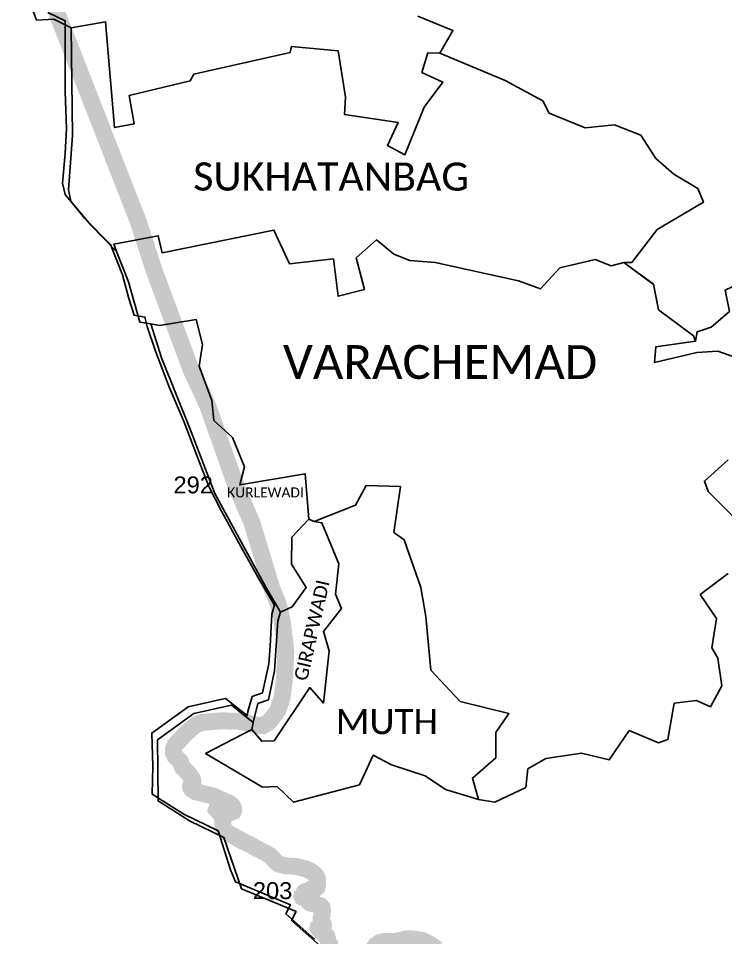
# Model space of a CAD drawing. Header units: metres. Extents: x 0 to 561379, y 0 to 4092696.
# Drawn here: x 353528 to 355617, y 1748571 to 1751287 of the extents above; entities that cross this region are included whole.
import ezdxf

# ---------------------------------------------------------------- set-up
doc = ezdxf.new("R2010")
doc.units = ezdxf.units.M
for name, color, linetype in [('ARTIFICIALLY PROTECTED', 10, 'Continuous'), ('COASTLINE', 5, 'Continuous'), ('DISTRICT BOUNDRY', 86, 'Continuous'), ('VILLAGE BOUNDRY', 32, 'Continuous'), ('VILLAGE NAME', 1, 'Continuous')]:
    doc.layers.add(name, color=color, linetype=linetype)
doc.styles.get("Standard").update_dxf_attribs({"font": 'arial.ttf'})

msp = doc.modelspace()

# ---------------------------------------------------------------- linework, layer by layer
at = {"layer": 'ARTIFICIALLY PROTECTED', "const_width": 50, "flags": 128}
msp.add_lwpolyline([(353975.9491810075, 1750416.852135675), (354038.1711986474, 1750249.482257186), (354087.0558154019, 1750143.921003549), (354171.99629605, 1749903.412890835), (354217.7208815012, 1749798.595015287), (354250.9255659538, 1749688.88492941), (354276.0307350794, 1749605.936083302), (354277.6894187347, 1749601.845504773)], dxfattribs=at)
at = {"layer": 'ARTIFICIALLY PROTECTED', "flags": 128}
msp.add_lwpolyline([(354193.1592246044, 1749207.00304273, 50, 50, 0), (354180.784779284, 1749209.805235052, 50, 50, 0), (354128.4419649606, 1749211.634631298, 50, 50, 0), (354071.1209248513, 1749206.739290957, 50, 50, 0), (354051.7772632425, 1749199.068150747, 50, 50, 0), (354021.6652430761, 1749172.959147257, 50, 50, 0), (353999.8984416879, 1749149.5696034, 50, 50, 0), (353990.9133486354, 1749139.91466034, 50, 50, 0), (353986.4727134152, 1749128.453492323, 50, 50, 0), (353986.4727134152, 1749117.212572281, 50, 50, 0), (353990.6442863887, 1749107.421369929, 50, 50, 0), (354001.7100962363, 1749096.724028812, 50, 50, 0), (354006.7885328996, 1749090.740487281, 50, 50, 0), (354009.5101603849, 1749083.669787901, 50, 50, 0), (354013.6939446974, 1749072.800452803, 50, 50, 0), (354019.3322714578, 1749068.343157548, 50, 50, 0), (354032.7548904837, 1749054.019174694, 50, 50, 0), (354041.824563798, 1749040.964933783, 50, 50, 0), (354043.4569184398, 1749034.074731819, 50, 50, 0), (354043.9854904189, 1749028.092755296, 50, 50, 0), (354043.1159376923, 1749023.744645561, 50, 50, 0), (354041.9924631325, 1749022.341878066, 50, 50, 0), (354038.698734211, 1749021.812905868, 50, 50, 0), (354037.9079490734, 1749020.951108953, 50, 50, 0), (354037.1182003514, 1749018.366239879, 50, 50, 0), (354037.54934926, 1749013.770337449, 50, 50, 0), (354040.4948425248, 1749009.246425317, 50, 50, 0), (354051.6093639079, 1749001.774040934, 50, 50, 0), (354075.5174000197, 1748995.891703158, 50, 50, 0), (354105.6993610882, 1748988.465727685, 50, 50, 0), (354132.3440698662, 1748976.406328857, 50, 50, 0), (354152.1004256942, 1748967.464599514, 50, 50, 0), (354160.1148270892, 1748960.413527402, 50, 50, 0), (354163.7930662152, 1748953.979263999, 50, 50, 0), (354164.3444393386, 1748947.361894836, 50, 50, 0), (354162.6892835528, 1748943.317396363, 50, 50, 0), (354157.5393342098, 1748941.111780531, 50, 50, 0), (354140.2529576574, 1748943.501545462, 50, 50, 0), (354128.0802559002, 1748946.237698498, 50, 50, 0), (354117.872598207, 1748949.729749675, 50, 50, 0), (354114.7871888303, 1748950.273850269, 50, 50, 0), (354113.6989524024, 1748949.91076876, 50, 50, 0), (354113.3807727992, 1748949.004108326, 50, 50, 0), (354114.6058160923, 1748947.371284875, 50, 50, 0), (354121.6834985359, 1748941.294886292, 50, 50, 0), (354125.7669761795, 1748935.944129058, 50, 50, 0), (354129.4016858483, 1748929.040363705, 50, 50, 0), (354132.0735653827, 1748918.128095028, 50, 50, 0), (354132.3057224873, 1748903.965829513, 50, 50, 0), (354134.5122513966, 1748894.446938292, 50, 50, 0), (354141.9454244067, 1748882.838241722, 50, 50, 0), (354166.0099592811, 1748869.559683212, 50, 50, 0), (354179.5602800879, 1748862.082757994, 50, 50, 0), (354186.7953468856, 1748858.09052385, 50, 50, 0), (354191.2501093561, 1748855.632432537, 50, 50, 0), (354208.6325527052, 1748847.619335377, 50, 50, 0), (354233.718993406, 1748833.573402012, 50, 50, 0), (354261.8929163152, 1748819.468520069, 50, 50, 0), (354273.2748329348, 1748811.458295117, 50, 50, 0), (354280.1265767675, 1748804.725637141, 50, 50, 0), (354287.5597497776, 1748795.554699033, 50, 50, 0), (354298.012001563, 1748787.893470532, 50, 50, 0), (354320.3104841776, 1748782.437336194, 50, 50, 0), (354325.8366523997, 1748782.474374681, 50, 50, 0), (354331.8794664309, 1748782.514875925, 50, 50, 0), (354344.7190303867, 1748781.303277263, 50, 50, 0)], format="xyseb", dxfattribs=at)
at = {"layer": 'COASTLINE', "const_width": 50, "flags": 128}
for points in [[(353636.5072787923, 1751317.296627595), (353714.8696293379, 1751116.544896747), (353799.1297221117, 1750900.684099464), (353847.7016101439, 1750776.250739245), (353882.2898260608, 1750687.641296523), (353929.1002857352, 1750542.870130694), (354038.1711986474, 1750249.482257186), (354087.0558154019, 1750143.921003549), (354171.99629605, 1749903.412890835), (354217.7208815012, 1749798.595015287), (354250.9255659538, 1749688.88492941), (354276.0307350794, 1749605.936083302), (354296.1941285207, 1749556.209938107), (354307.723216162, 1749505.503727409), (354318.3309302944, 1749416.076125811), (354314.2028867781, 1749332.815171505), (354306.8236073818, 1749278.420762147), (354294.3721098159, 1749241.082836997), (354268.5467047598, 1749207.892700749), (354251.0219526088, 1749197.290825029), (354228.7524896324, 1749198.942950227), (354205.5336699248, 1749204.200850409), (354180.784779284, 1749209.805235052), (354128.4419649606, 1749211.634631298), (354071.1209248513, 1749206.739290957), (354051.7772632425, 1749199.068150747), (354021.6652430761, 1749172.959147257), (353999.8984416879, 1749149.5696034), (353990.9133486354, 1749139.91466034), (353986.4727134152, 1749128.453492323), (353986.4727134152, 1749117.212572281), (353990.6442863887, 1749107.421369929), (354001.7100962363, 1749096.724028812), (354006.7885328996, 1749090.740487281), (354009.5101603849, 1749083.669787901), (354013.6939446974, 1749072.800452803), (354019.3322714578, 1749068.343157548), (354032.7548904837, 1749054.019174694), (354041.824563798, 1749040.964933783), (354043.4569184398, 1749034.074731819), (354043.9854904189, 1749028.092755296), (354043.1159376923, 1749023.744645561), (354041.9924631325, 1749022.341878066), (354038.698734211, 1749021.812905868), (354037.9079490734, 1749020.951108953), (354037.1182003514, 1749018.366239879), (354037.54934926, 1749013.770337449), (354040.4948425248, 1749009.246425317), (354051.6093639079, 1749001.774040934), (354075.5174000197, 1748995.891703158), (354105.6993610882, 1748988.465727685), (354132.3440698662, 1748976.406328857), (354152.1004256942, 1748967.464599514), (354160.1148270892, 1748960.413527402), (354163.7930662152, 1748953.979263999), (354164.3444393386, 1748947.361894836), (354162.6892835528, 1748943.317396363), (354157.5393342098, 1748941.111780531), (354140.2529576574, 1748943.501545462), (354128.0802559002, 1748946.237698498), (354117.872598207, 1748949.729749675), (354114.7871888303, 1748950.273850269), (354113.6989524024, 1748949.91076876), (354113.3807727992, 1748949.004108326), (354114.6058160923, 1748947.371284875), (354121.6834985359, 1748941.294886292), (354125.7669761795, 1748935.944129058), (354129.4016858483, 1748929.040363705), (354132.0735653827, 1748918.128095028), (354132.3057224873, 1748903.965829513), (354134.5122513966, 1748894.446938292), (354141.9454244067, 1748882.838241722), (354166.0099592811, 1748869.559683212), (354179.5602800879, 1748862.082757994), (354186.7953468856, 1748858.09052385), (354191.2501093561, 1748855.632432537), (354208.6325527052, 1748847.619335377), (354233.718993406, 1748833.573402012), (354261.8929163152, 1748819.468520069), (354273.2748329348, 1748811.458295117), (354280.1265767675, 1748804.725637141), (354287.5597497776, 1748795.554699033), (354298.012001563, 1748787.893470532), (354320.3104841776, 1748782.437336194), (354325.8366523997, 1748782.474374681), (354331.8794664309, 1748782.514875925), (354349.5291140573, 1748780.849376262), (354380.4215552047, 1748772.955483461), (354392.848178795, 1748766.570778597), (354402.4878807144, 1748759.489645839), (354408.2949175767, 1748752.524845232), (354411.7793469771, 1748743.934524537), (354412.1275826338, 1748736.040631735), (354412.5187333755, 1748727.173929073), (354410.5014464859, 1748719.440607758), (354407.2771574128, 1748716.365891648), (354402.515863937, 1748716.133749016), (354397.094373695, 1748716.102970555), (354394.0348747093, 1748715.15666329), (354391.0489612345, 1748713.045469517), (354387.9894622487, 1748709.696355601), (354385.5310360832, 1748707.005212599), (354382.5265153809, 1748705.837571233), (354378.5642983678, 1748705.654987141), (354375.3213538129, 1748706.613814458), (354374.2030613312, 1748706.329504944), (354372.9707631287, 1748705.356070899), (354372.2266166952, 1748703.12228495), (354371.759193239, 1748698.854512216), (354370.5217129583, 1748696.746448457), (354367.8166681234, 1748695.234652175), (354366.1453853176, 1748694.300605131), (354365.5707554195, 1748693.814147939), (354365.3417075618, 1748692.760376893), (354366.0288511346, 1748691.385779515), (354368.8251005464, 1748690.011182136), (354376.1598140702, 1748688.40757214), (354379.9644959052, 1748686.620334713), (354382.8270759181, 1748683.246702361), (354386.7146710047, 1748676.062279175), (354390.234338537, 1748672.909834409), (354397.7887721776, 1748670.784033909), (354413.6314217357, 1748667.265377621), (354421.1122698653, 1748664.772322262), (354424.9335343507, 1748660.260930182), (354426.6228918528, 1748651.440031862), (354426.0601181574, 1748638.866247948), (354422.8679579689, 1748629.670269736), (354422.2305623469, 1748626.373322703), (354423.043112213, 1748621.132115924), (354426.5876537209, 1748615.300380025), (354428.1222736085, 1748612.775512459), (354429.4875446972, 1748607.648541562), (354428.6749948311, 1748603.81010228), (354425.5730028038, 1748601.300353518), (354422.5445962876, 1748600.857456677), (354417.7905577213, 1748601.302440193), (354415.6418666526, 1748601.503560165), (354413.9496013389, 1748600.343091206), (354413.7288448063, 1748598.34979459), (354415.2057371013, 1748595.618858243), (354421.9994416579, 1748588.458431822), (354428.9413536519, 1748583.512489604), (354435.9191337779, 1748578.54099222), (354439.2806361322, 1748574.654552797), (354440.412402017, 1748571.278833769), (354443.1454300745, 1748560.132335786), (354447.0589355521, 1748551.643218844), (354454.8869829231, 1748540.865540727)], [(354577.1094071734, 1748537.799692987), (354585.0504238498, 1748549.138165102), (354595.2591179588, 1748556.130092489), (354611.1401148957, 1748559.34252917), (354623.4288952052, 1748559.153685053), (354639.5810014009, 1748558.905472442), (354658.5084555607, 1748563.373464253), (354673.986100778, 1748567.027098361), (354690.6477047298, 1748567.341799076), (354722.0314068931, 1748562.428721995), (354746.7975951596, 1748550.334351739), (354765.2043370248, 1748536.500215921)]]:
    msp.add_lwpolyline(points, dxfattribs=at)
at = {"layer": 'DISTRICT BOUNDRY'}
msp.add_polyline3d([(353614.8793886621, 1751305.239018093, 0), (353666.5373316421, 1751280.065817156, 0), (353666.1834903425, 1751183.092471436, 0), (353666.1113396647, 1751164.37597158, 0), (353666.9064889658, 1751070.335088436, 0), (353670.4320779004, 1750961.931467644, 0), (353666.3518207299, 1750887.905277836, 0), (353658.9708753898, 1750800.725805577, 0), (353666.0133431359, 1750767.452701787, 0), (353724.2790714633, 1750696.316358163, 0), (353800.7746607359, 1750619.068712645, 0), (353835.6207670239, 1750529.093593418, 0), (353854.5071392674, 1750459.670474955, 0), (353869.8690556427, 1750410.258429613, 0), (353902.0076389501, 1750404.47883105, 0), (353909.0076322181, 1750376.954553022, 0), (353933.3092736802, 1750304.051031224, 0), (353974.9234296617, 1750195.470009784, 0), (354018.1984834698, 1750093.80971162, 0), (354055.699350269, 1749995.548675051, 0), (354090.8277574113, 1749903.608364932, 0), (354128.6351895112, 1749830.689517473, 0), (354185.7197259216, 1749726.861039607, 0), (354241.6315040918, 1749626.458449911, 0), (354285.1845499899, 1749553.030699766, 0), (354277.2563175696, 1749526.930639903, 0), (354272.3706320102, 1749431.917995072, 0), (354267.8695960601, 1749379.448275679, 0), (354249.3285215296, 1749293.745397421, 0), (354218.7636761502, 1749282.902146338, 0), (354206.4951503524, 1749239.249828763, 0), (354204.5756031056, 1749226.656252327, 0), (354204.3711924732, 1749226.810608094, 0), (354140.3858791651, 1749277.553298139, 0), (354139.5451329314, 1749277.373749965, 0), (354029.5033296889, 1749253.048196039, 0), (353922.3462577758, 1749175.259535778, 0), (353925.0737048915, 1749077.834360407, 0), (353923.8360373165, 1748994.838669598, 0), (354016.590761723, 1748935.738434644, 0), (354117.9859987113, 1748886.653692244, 0), (354155.2860847921, 1748770.848753431, 0), (354169.974373861, 1748735.178781425, 0), (354331.6904222684, 1748667.608263318, 0), (354318.2292375536, 1748641.473248737, 0), (354402.9030496145, 1748566.020372441, 0)], dxfattribs=at)
at = {"layer": 'VILLAGE BOUNDRY'}
for points in [[(354708.7166474095, 1751294.466454826, 0), (354811.7438886156, 1751251.639389243, 0), (354773.0144328879, 1751184.632108368, 0), (354737.7797386092, 1751185.490752688, 0), (354720.246244428, 1751127.649646721, 0), (354782.2098933894, 1751098.794915866, 0), (354727.3833606766, 1751024.676688581, 0), (354670.2271881901, 1750884.642014588, 0), (354618.5264550442, 1750911.674287526, 0), (354649.8687763395, 1750980.223368268, 0), (354491.6661283113, 1751002.952236341, 0), (354494.4617348094, 1751055.008971301, 0), (354473.2757898149, 1751191.427566606, 0), (354334.7291528878, 1751204.44380729, 0), (354330.8645188279, 1751186.850877611, 0), (354046.7768934844, 1751122.681340792, 0), (354036.1324939114, 1751102.577460516, 0), (353855.6713847638, 1751059.854783896, 0), (353870.7752613865, 1750976.331263049, 0), (353812.4442468811, 1750964.816958834, 0), (353785.931265517, 1751277.365185424, 0), (353684.636156568, 1751259.690704172, 0), (353632.8931763823, 1751284.848732596, 0), (353582.0795277852, 1751282.536344223, 0), (353528.3278880012, 1751426.838495425, 0)], [(355636.9605156695, 1750494.597930098, 0), (355615.6843436941, 1750484.002091175, 0), (355628.4573033338, 1750421.406531354, 0), (355574.8142574952, 1750374.506156583, 0), (355533.168926878, 1750361.164455415, 0), (355528.0650015684, 1750333.647004684, 0), (355522.8097938184, 1750349.281494947, 0), (355419.5119673674, 1750426.178666051, 0), (355404.4650182716, 1750501.513026292, 0), (355316.512720965, 1750566.030674608, 0), (355340.1834173358, 1750565.878404196, 0), (355415.3581284744, 1750663.0932636, 0), (355551.8038645337, 1750744.313918031, 0), (355535.139088806, 1750784.584579338, 0), (355464.7192930265, 1750827.081662952, 0), (355411.2494950288, 1750873.674447778, 0), (355367.131194754, 1750942.00402081, 0), (355289.1429026036, 1750973.375406714, 0), (355202.2149421392, 1750963.755838086, 0), (355096.3494449959, 1751007.256995017, 0), (355077.7307034046, 1751043.336222134, 0), (354965.8735772948, 1751104.358395873, 0), (354773.059657928, 1751184.602827504, 0), (354811.7304041224, 1751251.6245394, 0), (354708.7544263497, 1751294.445188297, 0)], [(355636.9605156695, 1750494.597930098, 0), (355615.6843436941, 1750484.002091175, 0), (355628.4573033338, 1750421.406531354, 0), (355574.8142574952, 1750374.506156583, 0), (355533.168926878, 1750361.164455415, 0), (355528.0650015684, 1750333.647004684, 0), (355522.8097938184, 1750349.281494947, 0), (355419.5119673674, 1750426.178666051, 0), (355404.4650182716, 1750501.513026292, 0), (355316.512720965, 1750566.030674608, 0), (355340.1834173358, 1750565.878404196, 0), (355415.3581284744, 1750663.0932636, 0), (355551.8038645337, 1750744.313918031, 0), (355535.139088806, 1750784.584579338, 0), (355464.7192930265, 1750827.081662952, 0), (355411.2494950288, 1750873.674447778, 0), (355367.131194754, 1750942.00402081, 0), (355289.1429026036, 1750973.375406714, 0), (355202.2149421392, 1750963.755838086, 0), (355096.3494449959, 1751007.256995017, 0), (355077.7307034046, 1751043.336222134, 0), (354965.8735772948, 1751104.358395873, 0), (354773.059657928, 1751184.602827504, 0), (354811.7304041224, 1751251.6245394, 0), (354708.7544263497, 1751294.445188297, 0)], [(355625.2691663053, 1749647.120652493, 0), (355542.3333596088, 1749584.746054491, 0), (355590.4551817226, 1749514.268242669, 0), (355576.30559367, 1749427.236770401, 0), (355594.073719479, 1749396.268845704, 0), (355606.5330325089, 1749314.591180011, 0), (355572.6759918622, 1749253.197756466, 0), (355531.1943538086, 1749271.162166974, 0), (355465.5180076814, 1749263.189422945, 0), (355447.0953953952, 1749156.000310392, 0), (355419.4727820528, 1749146.325921016, 0), (355332.817384836, 1749182.900586963, 0), (355273.7633170634, 1749095.871082191, 0), (355192.2267924956, 1749115.76451369, 0), (355086.8547179429, 1749099.856957339, 0), (355033.1079715075, 1749069.28268905, 0), (355027.2165907597, 1749014.819364859, 0), (354935.7717539938, 1748970.774061417, 0), (354887.2804540071, 1748978.792596567, 0), (354869.4636339366, 1749042.298751988, 0), (354938.5049371813, 1749101.646985357, 0), (354938.8577081481, 1749176.846321409, 0), (354977.2721492236, 1749232.73216995, 0), (354833.2241866683, 1749268.982450221, 0), (354746.7000224833, 1749361.268110511, 0), (354731.5176364996, 1749519.485446082, 0), (354717.1350359052, 1749605.57628471, 0), (354667.9781562535, 1749746.804249017, 0), (354637.3883996526, 1749768.136924737, 0), (354656.99509954, 1749903.694788371, 0), (354555.7773795074, 1749907.318910089, 0), (354524.3831001995, 1749849.137204434, 0), (354401.5770143933, 1749800.184405497, 0), (354385.8146864923, 1749807.941311757, 0), (354375.9000396298, 1749941.67300604, 0), (354182.0307451516, 1749908.607262576, 0), (354196.4849234177, 1749962.479220736, 0), (354160.5506740029, 1750048.955970937, 0), (354106.0985979718, 1750098.81596113, 0), (354099.4462945426, 1750158.012428153, 0), (354062.4700111361, 1750259.592121135, 0), (354071.8821358678, 1750323.213723779, 0), (354053.8228615476, 1750397.273158332, 0), (353945.1576247232, 1750379.704429179, 0), (353919.6873189933, 1750384.293393319, 0), (353887.5211915236, 1750390.057220843, 0), (353853.2893414947, 1750508.842890707, 0), (353818.4401196855, 1750598.829753808, 0), (353810.338143713, 1750619.787436806, 0), (353941.341470568, 1750644.911392686, 0), (353952.8892315006, 1750594.824990779, 0), (354283.3467590701, 1750662.007421826, 0), (354329.0440185656, 1750562.460223844, 0), (354459.4833904492, 1750576.460150894, 0), (354473.3186743174, 1750466.504470239, 0), (354550.6711434908, 1750486.098804925, 0), (354525.7081153853, 1750580.129925543, 0), (354586.4538427743, 1750632.953813788, 0), (354636.9502958824, 1750590.606677259, 0), (354684.7453503842, 1750572.212498147, 0), (354759.4473222768, 1750566.108010495, 0), (355005.184949217, 1750511.997430166, 0), (355070.6544760547, 1750487.990737639, 0), (355127.301145013, 1750550.012224866, 0), (355232.4458174349, 1750575.285297625, 0), (355279.1880990948, 1750556.067384128, 0), (355316.5508938485, 1750566.03706765, 0), (355404.4537652821, 1750501.495395672, 0), (355419.4651831489, 1750426.215700463, 0), (355522.8066452531, 1750349.291583734, 0), (355528.1010576572, 1750333.673991401, 0), (355411.250692298, 1750316.453223833, 0), (355407.3893828716, 1750270.380842426, 0), (355532.3485334377, 1750299.807943192, 0), (355594.0134500151, 1750303.488958928, 0), (355713.5810251464, 1750261.469796219, 0)], [(355624.7921686766, 1749983.247902968, 0), (355555.0441909285, 1749919.95756873, 0), (355566.2567505378, 1749888.791897257, 0), (355660.2994717379, 1749794.277899428, 0)], [(354420.0474747626, 1748546.170198288, 0), (354335.333836149, 1748621.6122238, 0), (354348.8463382442, 1748647.743308493, 0), (354187.0264726821, 1748715.272423655, 0), (354135.0699551461, 1748866.710670199, 0), (354033.5982475205, 1748915.798353336, 0), (353940.8219283753, 1748974.850261616, 0), (353939.3818848078, 1749155.266639629, 0), (354046.6910123965, 1749233.027244702, 0), (354157.5887644312, 1749257.553361831, 0), (354221.6678503853, 1749206.863939765, 0), (354217.9657720122, 1749185.900417842, 0), (354081.347450074, 1749115.371836611, 0), (354249.8311994302, 1749015.814558993, 0), (354292.5367362783, 1749017.037869196, 0), (354341.3259668549, 1748970.925503373, 0), (354535.8072024717, 1749021.860178465, 0), (354576.3668952422, 1749109.559377847, 0), (354630.5142059926, 1749081.493241019, 0), (354729.6781160034, 1749048.992521563, 0), (354790.2113289897, 1749008.256385387, 0), (354887.2804540071, 1748978.792596567, 0), (354935.7717539938, 1748970.774061417, 0), (355027.2165907597, 1749014.819364859, 0), (355033.1079715075, 1749069.28268905, 0), (355086.8547179429, 1749099.856957339, 0), (355192.2267924956, 1749115.76451369, 0), (355273.7633170634, 1749095.871082191, 0), (355332.817384836, 1749182.900586963, 0), (355419.4727820528, 1749146.325921016, 0), (355447.0953953952, 1749156.000310392, 0), (355465.5180076814, 1749263.189422945, 0), (355531.1943538086, 1749271.162166974, 0), (355572.6759918622, 1749253.197756466, 0), (355606.5330325089, 1749314.591180011, 0), (355594.073719479, 1749396.268845704, 0), (355576.30559367, 1749427.236770401, 0), (355590.4551817226, 1749514.268242669, 0), (355542.3333596088, 1749584.746054491, 0), (355625.2691663053, 1749647.120652493, 0)]]:
    msp.add_polyline3d(points, dxfattribs=at)
for points in [[(355551.8442756742, 1750744.268626528, 0), (355415.4037558481, 1750663.126273968, 0), (355340.1609223358, 1750565.86150978, 0), (355316.5508938485, 1750566.03706765, 0), (355279.1880990948, 1750556.067384128, 0), (355232.4458174349, 1750575.285297625, 0), (355127.301145013, 1750550.012224866, 0), (355070.6544760547, 1750487.990737639, 0), (355005.184949217, 1750511.997430166, 0), (354759.4473222768, 1750566.108010495, 0), (354684.7453503842, 1750572.212498147, 0), (354636.9502958824, 1750590.606677259, 0), (354586.4538427743, 1750632.953813788, 0), (354525.7081153853, 1750580.129925543, 0), (354550.6711434908, 1750486.098804925, 0), (354473.3186743174, 1750466.504470239, 0), (354459.4833904492, 1750576.460150894, 0), (354329.0440185656, 1750562.460223844, 0), (354283.3467590701, 1750662.007421826, 0), (353952.8892315006, 1750594.824990779, 0), (353941.341470568, 1750644.911392686, 0), (353810.338143713, 1750619.787436806, 0), (353818.4401196855, 1750598.829753808, 0), (353741.8870043339, 1750676.050238814, 0), (353683.6387153275, 1750747.165843868, 0), (353676.6493021593, 1750780.439699927, 0), (353688.2265340834, 1750941.641892157, 0), (353684.636156568, 1751259.690704172, 0), (353785.931265517, 1751277.365185424, 0), (353812.4442468811, 1750964.816958834, 0), (353870.7752613865, 1750976.331263049, 0), (353855.6713847638, 1751059.854783896, 0), (354036.1324939114, 1751102.577460516, 0), (354046.7768934844, 1751122.681340792, 0), (354330.8645188279, 1751186.850877611, 0), (354334.7291528878, 1751204.44380729, 0), (354473.2757898149, 1751191.427566606, 0), (354494.4617348094, 1751055.008971301, 0), (354491.6661283113, 1751002.952236341, 0), (354649.8687763395, 1750980.223368268, 0), (354618.5264550442, 1750911.674287526, 0), (354670.2271881901, 1750884.642014588, 0), (354727.3833606766, 1751024.676688581, 0), (354782.2098933894, 1751098.794915866, 0), (354720.246244428, 1751127.649646721, 0), (354737.7797386092, 1751185.490752688, 0), (354773.0144328879, 1751184.632108368, 0), (354965.8302940294, 1751104.389876661, 0), (355077.6778433111, 1751043.360904497, 0), (355096.3146798727, 1751007.280675557, 0), (355202.2223119861, 1750963.735985407, 0), (355289.1161554797, 1750973.38011526, 0), (355367.1583813929, 1750942.017676387, 0), (355411.1972587454, 1750873.679652002, 0), (355464.676067904, 1750827.055718272, 0), (355535.0971205409, 1750784.554200709, 0)], [(354385.8146864923, 1749807.941311757, 0), (354336.5106578449, 1749754.057743936, 0), (354334.7100030038, 1749674.282492711, 0), (354378.7493182637, 1749605.945450496, 0), (354336.6671194371, 1749548.51954512, 0), (354302.738438684, 1749533.029076434, 0), (354259.2048978197, 1749606.430600001, 0), (354108.4247251193, 1749883.495676963, 0), (354035.8028514767, 1750073.678541023, 0), (353950.9677155213, 1750283.836999601, 0), (353919.6873189933, 1750384.293393319, 0), (353945.1576247232, 1750379.704429179, 0), (354053.8228615476, 1750397.273158332, 0), (354071.8821358678, 1750323.213723779, 0), (354062.4700111361, 1750259.592121135, 0), (354099.4462945426, 1750158.012428153, 0), (354106.0985979718, 1750098.81596113, 0), (354160.5506740029, 1750048.955970937, 0), (354196.4849234177, 1749962.479220736, 0), (354182.0307451516, 1749908.607262576, 0), (354375.9000396298, 1749941.67300604, 0)], [(354977.2721492236, 1749232.73216995, 0), (354938.8577081481, 1749176.846321409, 0), (354938.5049371813, 1749101.646985357, 0), (354869.4636339366, 1749042.298751988, 0), (354887.2804540071, 1748978.792596567, 0), (354790.2113289897, 1749008.256385387, 0), (354729.6781160034, 1749048.992521563, 0), (354630.5142059926, 1749081.493241019, 0), (354576.3668952422, 1749109.559377847, 0), (354535.8072024717, 1749021.860178465, 0), (354341.3259668549, 1748970.925503373, 0), (354292.5367362783, 1749017.037869196, 0), (354249.8311994302, 1749015.814558993, 0), (354081.347450074, 1749115.371836611, 0), (354217.9657720122, 1749185.900417842, 0), (354247.2037285831, 1749151.312528205, 0), (354283.7242839651, 1749152.717032206, 0), (354389.217654751, 1749309.712391833, 0), (354430.0094878142, 1749263.885810439, 0), (354446.46586845, 1749418.769212334, 0), (354429.2251672518, 1749475.349606476, 0), (354482.6800065846, 1749543.51889608, 0), (354465.346895381, 1749585.921073121, 0), (354474.7240933571, 1749675.210903516, 0), (354425.0363576058, 1749796.697249151, 0), (354401.5770143933, 1749800.184405497, 0), (354524.3831001995, 1749849.137204434, 0), (354555.7773795074, 1749907.318910089, 0), (354656.99509954, 1749903.694788371, 0), (354637.3883996526, 1749768.136924737, 0), (354667.9781562535, 1749746.804249017, 0), (354717.1350359052, 1749605.57628471, 0), (354731.5176364996, 1749519.485446082, 0), (354746.7000224833, 1749361.268110511, 0), (354833.2241866683, 1749268.982450221, 0)], [(354482.6800065846, 1749543.51889608, 0), (354429.2251672518, 1749475.349606476, 0), (354446.46586845, 1749418.769212334, 0), (354430.0094878142, 1749263.885810439, 0), (354389.217654751, 1749309.712391833, 0), (354283.7242839651, 1749152.717032206, 0), (354247.2037285831, 1749151.312528205, 0), (354217.9657720122, 1749185.900417842, 0), (354221.6678503853, 1749206.863939765, 0), (354236.0975995022, 1749262.921187893, 0), (354266.7052457003, 1749273.753188802, 0), (354285.3028268693, 1749359.460389935, 0), (354294.7835227955, 1749506.959534413, 0), (354302.738438684, 1749533.029076434, 0), (354336.6671194371, 1749548.51954512, 0), (354378.7493182637, 1749605.945450496, 0), (354334.7100030038, 1749674.282492711, 0), (354336.5106578449, 1749754.057743936, 0), (354385.8146864923, 1749807.941311757, 0), (354401.5770143933, 1749800.184405497, 0), (354425.0363576058, 1749796.697249151, 0), (354474.7240933571, 1749675.210903516, 0), (354465.346895381, 1749585.921073121, 0)]]:
    msp.add_polyline3d(points, close=True, dxfattribs=at)

# ---------------------------------------------------------------- texts
at = {"layer": 'ARTIFICIALLY PROTECTED', "char_height": 50, "attachment_point": 1}
for s, width, heights, insert in [('292', 84.3741295307409, [74.18822369209585], (353986.505532484, 1749933.745287513)), ('\\pxt1;203', 70.18295091297477, [0], (354221, 1748734.557298772))]:
    msp.add_mtext_dynamic_manual_height_columns(s, width=width, gutter_width=1, heights=heights, dxfattribs=dict(at, insert=insert))
at = {"layer": 'VILLAGE NAME', "attachment_point": 1}
for s, width, gutter_width, insert, char_height, rotation in [('{\\fCalibri|b0|i0|c0|p34;SUKHATANBAG}', 820.2131276398089, 415.6010478990856, (354044.9863534046, 1750861.751070062), 83.12020957981714, 359.97929653435835), ('{\\fCalibri|b0|i0|c0|p34;VARACHEMAD}', 986.0213310113292, 499.6158737404613, (354309.8843901075, 1750322.018772047), 99.92317474809226, 359.97929653435835), ('{\\fCalibri|b0|i0|c0|p34;KURLEWADI}', 290.0219656904972, 146.9537962670292, (354145.0155767416, 1749901.226494688), 29.39075925340585, 359.97929653435835), ('{\\fCalibri|b0|i0|c0|p34;GIRAPWADI}', 732.5356598240843, 371.1749758533876, (354341.9052735991, 1749336.019277057), 39.99999999999999, 77.1297043057483), ('{\\fCalibri|b0|i0|c0|p34;MUTH}', 732.5356598240844, 371.1749758533877, (354466.2578757202, 1749246.547792456), 74.23499517067754, 359.97929653435835)]:
    msp.add_mtext_dynamic_manual_height_columns(s, width=width, gutter_width=gutter_width, heights=[0], dxfattribs=dict(at, insert=insert, char_height=char_height, rotation=rotation))

doc.saveas('drawing.dxf')
